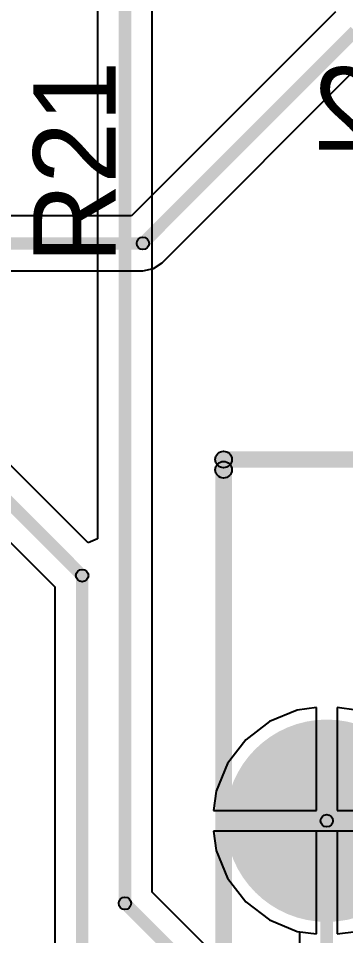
# Model space of a CAD drawing. Header units: millimetres. Extents: x -51.7 to 0.1, y -4.1 to 27.4.
# Drawn here: x -25.14 to -21.11, y 4.87 to 16.16 of the extents above; entities that cross this region are included whole.
import ezdxf

# ---------------------------------------------------------------- set-up
doc = ezdxf.new("R2010")
doc.units = ezdxf.units.MM
for name, color, linetype in [('BottomLayer', 5, 'Continuous'), ('BottomOverlay', 54, 'Continuous'), ('BottomSolder', 6, 'Continuous'), ('MultiLayer', 9, 'Continuous'), ('PadHoleLayer', 156, 'Continuous'), ('TopLayer', 1, 'Continuous'), ('TopOverlay', 2, 'Continuous'), ('TopSolder', 216, 'Continuous')]:
    doc.layers.add(name, color=color, linetype=linetype)

# ---------------------------------------------------------------- blocks, each defined once
blk = doc.blocks.new('PCB_3362___NEW_25')
at = {"layer": 'BottomLayer'}
h = blk.add_hatch(color=5, dxfattribs=at)
edge = h.paths.add_edge_path()
edge.add_arc((0, 1.5), 1.143, 0, 360)
h = blk.add_hatch(color=5, dxfattribs=at)
edge = h.paths.add_edge_path()
edge.add_arc((-2.75, -1.5), 1.143, 0, 360)
h = blk.add_hatch(color=5, dxfattribs=at)
edge = h.paths.add_edge_path()
edge.add_arc((2.496, -1.5), 1.143, 0, 360)
at = {"layer": 'BottomSolder'}
h = blk.add_hatch(color=6, dxfattribs=at)
edge = h.paths.add_edge_path()
edge.add_arc((0, 1.5), 1.245, 0, 360)
h = blk.add_hatch(color=6, dxfattribs=at)
edge = h.paths.add_edge_path()
edge.add_arc((-2.75, -1.5), 1.245, 0, 360)
h = blk.add_hatch(color=6, dxfattribs=at)
edge = h.paths.add_edge_path()
edge.add_arc((2.496, -1.5), 1.245, 0, 360)
at = {"layer": 'MultiLayer'}
h = blk.add_hatch(color=9, dxfattribs=at)
edge = h.paths.add_edge_path()
edge.add_arc((0, 1.5), 1.143, 0, 360)
h = blk.add_hatch(color=9, dxfattribs=at)
edge = h.paths.add_edge_path()
edge.add_arc((-2.75, -1.5), 1.143, 0, 360)
h = blk.add_hatch(color=9, dxfattribs=at)
edge = h.paths.add_edge_path()
edge.add_arc((2.496, -1.5), 1.143, 0, 360)
at = {"layer": 'PadHoleLayer'}
h = blk.add_hatch(color=156, dxfattribs=at)
edge = h.paths.add_edge_path()
edge.add_arc((0, 1.5), 0.635, 0, 360)
h = blk.add_hatch(color=156, dxfattribs=at)
edge = h.paths.add_edge_path()
edge.add_arc((-2.75, -1.5), 0.635, 0, 360)
h = blk.add_hatch(color=156, dxfattribs=at)
edge = h.paths.add_edge_path()
edge.add_arc((2.496, -1.5), 0.635, 0, 360)
at = {"layer": 'TopLayer'}
h = blk.add_hatch(color=1, dxfattribs=at)
edge = h.paths.add_edge_path()
edge.add_arc((0, 1.5), 1.143, 0, 360)
h = blk.add_hatch(color=1, dxfattribs=at)
edge = h.paths.add_edge_path()
edge.add_arc((-2.75, -1.5), 1.143, 0, 360)
h = blk.add_hatch(color=1, dxfattribs=at)
edge = h.paths.add_edge_path()
edge.add_arc((2.496, -1.5), 1.143, 0, 360)
at = {"layer": 'TopOverlay'}
h = blk.add_hatch(color=2, dxfattribs=at)
edge = h.paths.add_edge_path()
edge.add_arc((-4.02, 2.945), 0.102, 0, 360)
for points in [[(-4.02, 2.843), (-4.02, 3.047), (3.854, 3.047), (3.854, 2.843)], [(-3.918, -4.929), (-4.122, -4.929), (-4.122, 2.818), (-3.918, 2.818)], [(3.956, -4.873), (3.752, -4.873), (3.752, 2.818), (3.956, 2.818)], [(-4.02, -5.031), (-4.02, -4.827), (3.854, -4.827), (3.854, -5.031)]]:
    blk.add_hatch(color=2, dxfattribs=at).paths.add_polyline_path(points)
h = blk.add_hatch(color=2, dxfattribs=at)
edge = h.paths.add_edge_path()
edge.add_arc((3.854, 2.945), 0.102, 0, 360)
h = blk.add_hatch(color=2, dxfattribs=at)
edge = h.paths.add_edge_path()
edge.add_arc((-4.02, 2.818), 0.102, 0, 360)
h = blk.add_hatch(color=2, dxfattribs=at)
edge = h.paths.add_edge_path()
edge.add_arc((3.854, 2.818), 0.102, 0, 360)
h = blk.add_hatch(color=2, dxfattribs=at)
edge = h.paths.add_edge_path()
edge.add_arc((-4.02, -4.929), 0.102, 0, 360)
h = blk.add_hatch(color=2, dxfattribs=at)
edge = h.paths.add_edge_path()
edge.add_arc((-4.02, -4.929), 0.102, 0, 360)
h = blk.add_hatch(color=2, dxfattribs=at)
edge = h.paths.add_edge_path()
edge.add_arc((3.854, -4.873), 0.102, 0, 360)
h = blk.add_hatch(color=2, dxfattribs=at)
edge = h.paths.add_edge_path()
edge.add_arc((3.854, -4.929), 0.102, 0, 360)
at = {"layer": 'TopSolder'}
h = blk.add_hatch(color=216, dxfattribs=at)
edge = h.paths.add_edge_path()
edge.add_arc((0, 1.5), 1.245, 0, 360)
h = blk.add_hatch(color=216, dxfattribs=at)
edge = h.paths.add_edge_path()
edge.add_arc((-2.75, -1.5), 1.245, 0, 360)
h = blk.add_hatch(color=216, dxfattribs=at)
edge = h.paths.add_edge_path()
edge.add_arc((2.496, -1.5), 1.245, 0, 360)
at = {"layer": 'TopOverlay'}
for centre in [(-4.02, 2.945), (3.854, 2.945), (-4.02, 2.818), (3.854, 2.818), (-4.02, -4.929), (-4.02, -4.929), (3.854, -4.873), (3.854, -4.929)]:
    blk.add_circle(centre, 0.102, dxfattribs=at)

msp = doc.modelspace()

# ---------------------------------------------------------------- hatches: boundary and pattern name
at = {"layer": 'BottomLayer'}
for points in [[(-35.258, 20.102), (-35.15, 20.209), (-24.298, 9.357), (-24.406, 9.25)], [(-23.748, 5.271), (-23.901, 5.271), (-23.901, 18.581), (-23.748, 18.581)], [(-24.276, -1.714), (-24.428, -1.714), (-24.428, 9.304), (-24.276, 9.304)], [(-23.879, 5.217), (-23.771, 5.325), (-19.199, 0.753), (-19.307, 0.645)]]:
    msp.add_hatch(color=5, dxfattribs=at).paths.add_polyline_path(points)
h = msp.add_hatch(color=5, dxfattribs=at)
edge = h.paths.add_edge_path()
edge.add_arc((-24.352, 9.304), 0.0762, 0, 360)
h = msp.add_hatch(color=5, dxfattribs=at)
edge = h.paths.add_edge_path()
edge.add_arc((-24.352, 9.304), 0.0762, 0, 360)
h = msp.add_hatch(color=5, dxfattribs=at)
edge = h.paths.add_edge_path()
edge.add_arc((-23.825, 5.271), 0.0762, 0, 360)
h = msp.add_hatch(color=5, dxfattribs=at)
edge = h.paths.add_edge_path()
edge.add_arc((-23.825, 5.271), 0.0762, 0, 360)
at = {"layer": 'TopLayer'}
for points in [[(-23.55, 13.337), (-23.658, 13.445), (-21.046, 16.056), (-20.939, 15.949)], [(-26.098, 13.315), (-26.098, 13.467), (-23.604, 13.467), (-23.604, 13.315)], [(-21.286, 6.233), (-21.394, 6.341), (-18.644, 9.091), (-18.536, 8.983)], [(-21.264, -0.702), (-21.417, -0.702), (-21.417, 6.287), (-21.264, 6.287)]]:
    msp.add_hatch(color=1, dxfattribs=at).paths.add_polyline_path(points)
h = msp.add_hatch(color=1, dxfattribs=at)
edge = h.paths.add_edge_path()
edge.add_arc((-23.604, 13.391), 0.0762, 0, 360)
h = msp.add_hatch(color=1, dxfattribs=at)
edge = h.paths.add_edge_path()
edge.add_arc((-23.604, 13.391), 0.0762, 0, 360)
h = msp.add_hatch(color=1, dxfattribs=at)
edge = h.paths.add_edge_path()
edge.add_arc((-21.34, 6.287), 0.0762, 0, 360)
h = msp.add_hatch(color=1, dxfattribs=at)
edge = h.paths.add_edge_path()
edge.add_arc((-21.34, 6.287), 0.0762, 0, 360)

# ---------------------------------------------------------------- linework, layer by layer
at = {"layer": 'BottomLayer'}
for p, q in [((-24.279, 9.706), (-34.966, 20.393)), ((-24.161, 17.758), (-24.161, 9.755)), ((-23.488, 5.41), (-23.488, 17.758)), ((-32.047, 16.523), (-24.689, 9.164)), ((-24.161, 9.755), (-24.279, 9.706)), ((-24.689, 9.164), (-24.689, -0.767)), ((-21.467, 7.679), (-21.705, 7.648)), ((-21.467, 6.414), (-21.467, 7.679)), ((-20.976, 7.648), (-21.213, 7.679)), ((-21.213, 7.679), (-21.213, 6.414)), ((-21.705, 7.648), (-22.045, 7.507)), ((-22.045, 7.507), (-22.337, 7.283)), ((-22.337, 7.283), (-22.561, 6.992)), ((-22.561, 6.992), (-22.701, 6.652)), ((-22.701, 6.652), (-22.733, 6.414)), ((-22.733, 6.414), (-21.467, 6.414)), ((-21.213, 6.414), (-19.948, 6.414)), ((-21.467, 6.16), (-22.733, 6.16)), ((-22.733, 6.16), (-22.701, 5.922)), ((-21.467, 4.895), (-21.467, 6.16)), ((-19.948, 6.16), (-21.213, 6.16)), ((-21.213, 6.16), (-21.213, 4.895)), ((-22.701, 5.922), (-22.561, 5.582)), ((-22.561, 5.582), (-22.337, 5.291)), ((-19.015, 0.937), (-23.488, 5.41)), ((-22.337, 5.291), (-22.045, 5.067)), ((-22.045, 5.067), (-21.705, 4.926)), ((-21.705, 4.926), (-21.467, 4.895)), ((-21.213, 4.895), (-20.976, 4.926))]:
    msp.add_line(p, q, dxfattribs=at)
for centre in [(-24.352, 9.304), (-24.352, 9.304), (-23.825, 5.271), (-23.825, 5.271)]:
    msp.add_circle(centre, 0.0762, dxfattribs=at)
at = {"layer": 'TopLayer'}
for p, q in [((-21.231, 16.241), (-23.744, 13.728)), ((-23.366, 13.153), (-20.853, 15.666)), ((-23.744, 13.728), (-25.354, 13.728)), ((-23.475, 13.08), (-23.366, 13.153)), ((-25.354, 13.054), (-23.604, 13.054)), ((-23.604, 13.054), (-23.475, 13.08)), ((-21.467, 7.679), (-21.705, 7.648)), ((-21.467, 6.414), (-21.467, 7.679)), ((-20.976, 7.648), (-21.213, 7.679)), ((-21.213, 7.679), (-21.213, 6.414)), ((-21.705, 7.648), (-22.045, 7.507)), ((-22.045, 7.507), (-22.337, 7.283)), ((-22.337, 7.283), (-22.561, 6.992)), ((-22.561, 6.992), (-22.701, 6.652)), ((-22.701, 6.652), (-22.733, 6.414)), ((-22.733, 6.414), (-21.467, 6.414)), ((-21.213, 6.414), (-19.948, 6.414)), ((-19.948, 6.16), (-22.733, 6.16)), ((-22.733, 6.16), (-22.701, 5.922)), ((-22.701, 5.922), (-22.561, 5.582)), ((-22.561, 5.582), (-22.337, 5.291)), ((-22.337, 5.291), (-22.045, 5.067)), ((-22.045, 5.067), (-21.705, 4.926)), ((-21.705, 4.926), (-21.677, 4.922)), ((-21.677, 4.922), (-21.677, -0.563))]:
    msp.add_line(p, q, dxfattribs=at)
for centre in [(-23.604, 13.391), (-23.604, 13.391), (-21.34, 6.287), (-21.34, 6.287)]:
    msp.add_circle(centre, 0.0762, dxfattribs=at)

# ---------------------------------------------------------------- block references
msp.add_blockref('PCB_3362___NEW_25', (-18.59, 7.787))

# ---------------------------------------------------------------- texts
at = {"layer": 'BottomOverlay', "text_generation_flag": 2}
msp.add_text('G2', height=1.016, dxfattribs=at).set_placement((-19.692, 14.542))
at = {"layer": 'TopOverlay'}
msp.add_text('R21', height=1.016, rotation=90, dxfattribs=at).set_placement((-23.939, 13.145))

doc.saveas('drawing.dxf')
